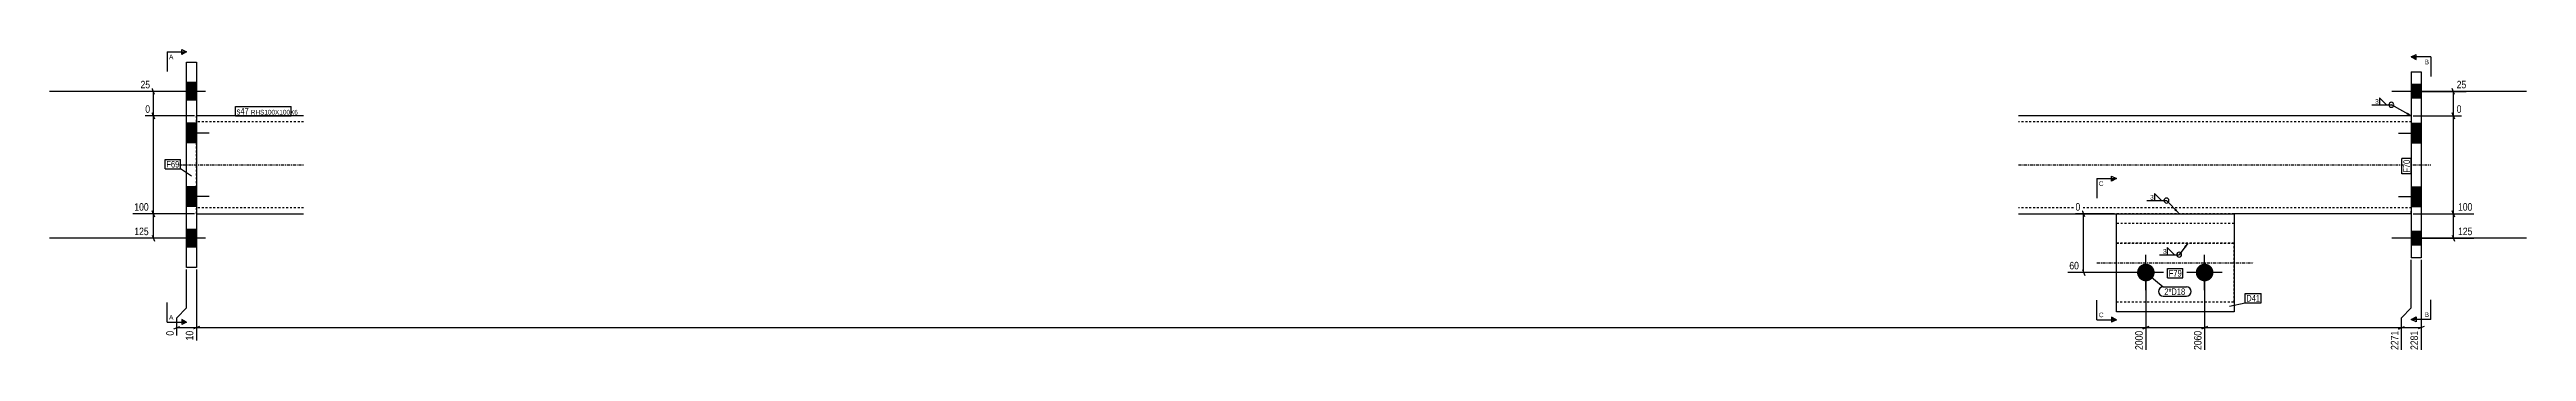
# Model space of a CAD drawing. Header units: millimetres. Extents: x -80 to 34338, y 3 to 810.
# Drawn here: x -80 to 2448, y 3 to 312 of the extents above; entities that cross this region are included whole.
import ezdxf

# ---------------------------------------------------------------- set-up
doc = ezdxf.new("R2010")
doc.units = ezdxf.units.MM
doc.linetypes.add('DXK_LINE_DOT2', pattern=[3.9198, 1.9599, -1.9599])
doc.linetypes.add('DXK_LINE_DOT3', pattern=[5.9187, 2.979, -0.9799, 0.9799, -0.9799])
for name, color, linetype in [('MÅLSÆTNING', 7, 'Continuous'), ('STÅL', 7, 'Continuous'), ('TEKST', 7, 'Continuous')]:
    doc.layers.add(name, color=color, linetype=linetype)
doc.styles.add('Arial', font='ARIAL.TTF', dxfattribs={"height": 0.2})
doc.styles.add('Arial Narrow', font='ARIALN.TTF', dxfattribs={"height": 0.2})

msp = doc.modelspace()

# ---------------------------------------------------------------- hatches: boundary and pattern name
at = {"layer": 'STÅL', "linetype": 'Continuous'}
for points in [[(59.7, 277.9), (59.7, 259.9), (69.7, 259.9), (69.7, 277.9)], [(2330.7, 275.9), (2330.7, 261.9), (2340.7, 261.9), (2340.7, 275.9)], [(2330.7, 275.9), (2330.7, 261.9), (2340.7, 261.9), (2340.7, 275.9)], [(59.7, 236.4), (59.7, 216.4), (69.7, 216.4), (69.7, 236.4)], [(2340.7, 216.4), (2340.7, 236.4), (2330.7, 236.4), (2330.7, 216.4)], [(59.7, 171.4), (59.7, 151.4), (69.7, 151.4), (69.7, 171.4)], [(2340.7, 151.4), (2340.7, 171.4), (2330.7, 171.4), (2330.7, 151.4)], [(59.7, 127.9), (59.7, 109.9), (69.7, 109.9), (69.7, 127.9)], [(2330.7, 125.9), (2330.7, 111.9), (2340.7, 111.9), (2340.7, 125.9)], [(2330.7, 125.9), (2330.7, 111.9), (2340.7, 111.9), (2340.7, 125.9)], [(2050.7, 83.9, -1), (2068.7, 83.9, -1)], [(2110.7, 83.9, -1), (2128.7, 83.9, -1)]]:
    msp.add_hatch(color=96, dxfattribs=at).paths.add_polyline_path(points)
at = {"layer": 'TEKST', "linetype": 'Continuous'}
for points in [[(2327, 247.5), (2330.7, 243.9), (2325.8, 245.3)], [(2090.4, 149.3), (2093, 144.9), (2088.6, 147.5)], [(2098.7, 110.7), (2102.7, 113.9), (2100.7, 109.2)]]:
    msp.add_hatch(color=3, dxfattribs=at).paths.add_polyline_path(points)

# ---------------------------------------------------------------- linework, layer by layer
at = {"layer": 'MÅLSÆTNING', "color": 7, "linetype": 'Continuous'}
for p, q in [((2332.7, 268.9), (2386.7, 268.9)), ((2374.8, 265.9), (2372.4, 271.9)), ((2373.6, 243.9), (2373.6, 268.9)), ((67.7, 243.9), (17.5, 243.9)), ((26.9, 240.9), (24.5, 246.9)), ((25.7, 143.9), (25.7, 243.9)), ((2332.7, 243.9), (2381.8, 243.9)), ((2332.7, 243.9), (2381.8, 243.9)), ((2372.4, 246.9), (2374.8, 240.9)), ((2374.8, 240.9), (2372.4, 246.9)), ((67.7, 143.9), (4.8, 143.9)), ((67.7, 143.9), (4.8, 143.9)), ((24.5, 146.9), (26.9, 140.9)), ((26.9, 140.9), (24.5, 146.9)), ((25.7, 118.9), (25.7, 143.9)), ((2027.7, 143.9), (1987.9, 143.9)), ((1997.4, 140.9), (1995, 146.9)), ((1996.2, 83.9), (1996.2, 143.9)), ((2332.7, 143.9), (2394.5, 143.9)), ((2374.8, 140.9), (2372.4, 146.9)), ((2373.6, 118.9), (2373.6, 143.9)), ((67.7, 118.9), (4.8, 118.9)), ((24.5, 121.9), (26.9, 115.9)), ((2332.7, 118.9), (2394.5, 118.9)), ((2372.4, 121.9), (2374.8, 115.9)), ((59.7, 47.7), (59.7, 86.9)), ((69.7, 86.9), (69.7, 14.6)), ((2057.7, 83.9), (1980.2, 83.9)), ((1995, 86.9), (1997.4, 80.9)), ((2059.7, 81.9), (2059.7, 4.8)), ((2059.7, 81.9), (2059.7, 4.8)), ((2119.7, 81.9), (2119.7, 4.8)), ((2119.7, 81.9), (2119.7, 4.8)), ((2330.7, 47.7), (2330.7, 96.9)), ((2330.7, 47.7), (2330.7, 96.9)), ((2340.7, 96.9), (2340.7, 4.8)), ((46.7, 26.5), (52.7, 28.9)), ((49.7, 37.7), (59.7, 47.7)), ((49.7, 19.4), (49.7, 37.7)), ((49.7, 27.7), (69.7, 27.7)), ((72.7, 28.9), (66.7, 26.5)), ((2062.7, 28.9), (2056.7, 26.5)), ((2056.7, 26.5), (2062.7, 28.9)), ((2059.7, 27.7), (2119.7, 27.7)), ((2122.7, 28.9), (2116.7, 26.5)), ((2116.7, 26.5), (2122.7, 28.9)), ((2119.7, 27.7), (2320.7, 27.7)), ((2317.7, 26.5), (2323.7, 28.9)), ((2320.7, 37.7), (2330.7, 47.7)), ((2320.7, 4.8), (2320.7, 37.7)), ((2343.7, 28.9), (2337.7, 26.5))]:
    msp.add_line(p, q, dxfattribs=at)
at = {"layer": 'STÅL', "color": 2, "linetype": 'Continuous'}
for p, q in [((59.7, 298.9), (69.7, 298.9)), ((59.7, 88.9), (59.7, 298.9)), ((69.7, 298.9), (69.7, 88.9)), ((2330.7, 288.9), (2340.7, 288.9)), ((2330.7, 288.9), (2330.7, 241.4)), ((2340.7, 288.9), (2340.7, 98.9)), ((179, 243.9), (69.7, 243.9)), ((2330.7, 243.9), (1929.7, 243.9)), ((2330.7, 241.4), (2330.7, 240.4)), ((2330.7, 240.4), (2330.7, 231.9)), ((2330.7, 231.9), (2330.7, 146.5)), ((69.7, 143.9), (179, 143.9)), ((1929.7, 143.9), (2029.7, 143.9)), ((2029.7, 43.9), (2029.7, 143.9)), ((2029.7, 143.9), (2149.7, 143.9)), ((2149.7, 143.9), (2149.7, 43.9)), ((2330.7, 143.9), (2149.7, 143.9)), ((2330.7, 146.5), (2330.7, 98.9)), ((69.7, 88.9), (59.7, 88.9)), ((2340.7, 98.9), (2330.7, 98.9)), ((2149.7, 43.9), (2029.7, 43.9))]:
    msp.add_line(p, q, dxfattribs=at)
at = {"layer": 'STÅL', "color": 96, "linetype": 'Continuous'}
for p, q in [((79, 268.9), (-80.3, 268.9)), ((69.7, 277.9), (59.7, 277.9)), ((69.7, 259.9), (59.7, 259.9)), ((2448.2, 268.9), (2310.7, 268.9)), ((2448.2, 268.9), (2310.7, 268.9)), ((2340.7, 275.9), (2330.7, 275.9)), ((2340.7, 275.9), (2330.7, 275.9)), ((2340.7, 261.9), (2330.7, 261.9)), ((2340.7, 261.9), (2330.7, 261.9)), ((69.7, 236.4), (59.7, 236.4)), ((2330.7, 236.4), (2340.7, 236.4)), ((82.7, 226.4), (59.7, 226.4)), ((69.7, 216.4), (59.7, 216.4)), ((2317.7, 226.4), (2340.7, 226.4)), ((2330.7, 216.4), (2340.7, 216.4)), ((69.7, 171.4), (59.7, 171.4)), ((82.7, 161.4), (59.7, 161.4)), ((2317.7, 161.4), (2340.7, 161.4)), ((2330.7, 171.4), (2340.7, 171.4)), ((69.7, 151.4), (59.7, 151.4)), ((69.7, 127.9), (59.7, 127.9)), ((2330.7, 151.4), (2340.7, 151.4)), ((79, 118.9), (-80.3, 118.9)), ((69.7, 109.9), (59.7, 109.9)), ((2059.7, 65.9), (2059.7, 101.9)), ((2119.7, 65.9), (2119.7, 101.9)), ((2448.2, 118.9), (2310.7, 118.9)), ((2448.2, 118.9), (2310.7, 118.9)), ((2340.7, 125.9), (2330.7, 125.9)), ((2340.7, 125.9), (2330.7, 125.9)), ((2340.7, 111.9), (2330.7, 111.9)), ((2340.7, 111.9), (2330.7, 111.9)), ((2077.7, 83.9), (2041.7, 83.9)), ((2137.7, 83.9), (2101.7, 83.9))]:
    msp.add_line(p, q, dxfattribs=at)
at = {"layer": 'STÅL', "color": 7, "linetype": 'DXK_LINE_DOT2'}
for p, q in [((69.7, 143.9), (69.7, 243.9)), ((179, 237.9), (69.7, 237.9)), ((2330.7, 237.9), (1929.7, 237.9)), ((2330.7, 243.9), (2330.7, 241.4)), ((2330.7, 241.4), (2330.7, 236.5)), ((2330.7, 236.5), (2330.7, 231.9)), ((2330.7, 231.9), (2330.7, 150.4)), ((179, 149.9), (69.7, 149.9)), ((2330.7, 149.9), (1929.7, 149.9)), ((2149.7, 143.9), (2029.7, 143.9)), ((2149.7, 133.9), (2029.7, 133.9)), ((2330.7, 149.9), (2330.7, 150.4)), ((2330.7, 149.9), (2330.7, 147.5)), ((2330.7, 147.5), (2330.7, 146.5)), ((2330.7, 144.9), (2330.7, 146.5)), ((2330.7, 143.9), (2330.7, 144.9)), ((2149.7, 113.9), (2029.7, 113.9)), ((2029.7, 113.9), (2029.7, 113.9)), ((2029.7, 113.9), (2149.7, 113.9)), ((2029.7, 53.9), (2029.7, 113.9)), ((2149.7, 113.9), (2149.7, 113.9)), ((2149.7, 53.9), (2149.7, 113.9)), ((2029.7, 53.9), (2149.7, 53.9)), ((2029.7, 53.9), (2149.7, 53.9))]:
    msp.add_line(p, q, dxfattribs=at)
at = {"layer": 'STÅL', "color": 7, "linetype": 'DXK_LINE_DOT3'}
for p, q in [((49.7, 193.9), (179, 193.9)), ((1929.7, 193.9), (2350.7, 193.9)), ((2009.7, 93.9), (2169.7, 93.9))]:
    msp.add_line(p, q, dxfattribs=at)
at = {"layer": 'TEKST', "color": 3, "linetype": 'Continuous'}
for p, q in [((2330.7, 243.9), (2310.3, 255.3)), ((2093, 144.9), (2080.7, 157.4)), ((2102.7, 113.9), (2093.7, 102.1))]:
    msp.add_line(p, q, dxfattribs=at)
for centre in [(2310.3, 255.3), (2080.7, 157.4), (2093.7, 102.1)]:
    msp.add_arc(centre, 2.5, 270, 90, dxfattribs=at)

# ---------------------------------------------------------------- wipeouts: each hides what was drawn before it
at = {"color": 0, "linetype": 'Continuous'}
for points in [[(46.2, 301.8), (46.2, 306.8), (41.7, 306.8), (41.7, 301.8)], [(2016.6, 172.3), (2016.6, 177.3), (2011.7, 177.3), (2011.7, 172.3)]]:
    msp.add_wipeout(points, dxfattribs=at).dxf.layer = 'TEKST'

# ---------------------------------------------------------------- next in the draw order: hatches: boundary and pattern name
at = {"layer": 'TEKST', "linetype": 'Continuous'}
for points in [[(54.7, 306.8), (54.7, 309.3), (59.7, 309.3)], [(2024.7, 177.3), (2024.7, 179.8), (2029.7, 179.8)]]:
    msp.add_hatch(color=30, dxfattribs=at).paths.add_polyline_path(points)

# ---------------------------------------------------------------- next in the draw order: linework, layer by layer
at = {"layer": 'TEKST', "color": 7, "linetype": 'Continuous'}
for p, q in [((39.7, 309.3), (39.7, 289.3)), ((39.7, 309.3), (59.7, 309.3)), ((2009.7, 179.8), (2009.7, 159.8)), ((2009.7, 179.8), (2029.7, 179.8))]:
    msp.add_line(p, q, dxfattribs=at)
at = {"layer": 'TEKST', "color": 30, "linetype": 'Continuous'}
for p, q in [((54.7, 306.8), (54.7, 311.8)), ((54.7, 311.8), (59.7, 309.3)), ((59.7, 309.3), (54.7, 306.8)), ((2024.7, 177.3), (2024.7, 182.3)), ((2024.7, 182.3), (2029.7, 179.8)), ((2029.7, 179.8), (2024.7, 177.3))]:
    msp.add_line(p, q, dxfattribs=at)

# ---------------------------------------------------------------- next in the draw order: texts
at = {"layer": 'TEKST', "color": 3, "linetype": 'Continuous', "style": 'Arial'}
for s, p in [('A', (41.7, 301.8)), ('C', (2011.7, 172.3))]:
    msp.add_text(s, height=4.78, dxfattribs=at).set_placement(p)

# ---------------------------------------------------------------- next in the draw order: wipeouts: each hides what was drawn before it
at = {"color": 0, "linetype": 'Continuous'}
for points, layer in [([(2388.3, 270.5), (2388.3, 281.7), (2375.4, 281.7), (2375.4, 270.5)], 'MÅLSÆTNING'), ([(23.9, 245.5), (23.9, 256.7), (15.9, 256.7), (15.9, 245.5)], 'MÅLSÆTNING'), ([(22.5, 145.5), (22.5, 156.7), (4.7, 156.7), (4.7, 145.5)], 'MÅLSÆTNING'), ([(1994.4, 145.5), (1994.4, 156.7), (1986.3, 156.7), (1986.3, 145.5)], 'MÅLSÆTNING'), ([(2394.7, 145.5), (2394.7, 156.7), (2376.8, 156.7), (2376.8, 145.5)], 'MÅLSÆTNING'), ([(22.5, 120.5), (22.5, 131.7), (4.7, 131.7), (4.7, 120.5)], 'MÅLSÆTNING'), ([(2394.7, 120.5), (2394.7, 131.7), (2376.8, 131.7), (2376.8, 120.5)], 'MÅLSÆTNING'), ([(1993, 85.5), (1993, 96.7), (1980, 96.7), (1980, 85.5)], 'MÅLSÆTNING'), ([(68.1, 25.9), (56.9, 25.9), (56.9, 12.9), (68.1, 12.9)], 'MÅLSÆTNING'), ([(2118.1, 25.9), (2106.9, 25.9), (2106.9, 3.2), (2118.1, 3.2)], 'MÅLSÆTNING'), ([(2319.1, 25.9), (2307.9, 25.9), (2307.9, 3.2), (2319.1, 3.2)], 'MÅLSÆTNING'), ([(2348.7, 296.6), (2348.7, 301.6), (2344.3, 301.6), (2344.3, 296.6)], 'TEKST')]:
    msp.add_wipeout(points, dxfattribs=at).dxf.layer = layer
at = {"color": 0}
for points in [[(2297.2, 255.9), (2297.2, 261.7), (2293.4, 261.7), (2293.4, 255.9)], [(123.1, 245.3), (123.1, 252.3), (110.7, 252.3), (110.7, 245.3)], [(52.2, 191.2), (52.2, 198.2), (39, 198.2), (39, 191.2)], [(2329.3, 199.1), (2322.3, 199.1), (2322.3, 185.9), (2329.3, 185.9)], [(2067.6, 158), (2067.6, 163.8), (2063.7, 163.8), (2063.7, 158)], [(2080.6, 102.7), (2080.6, 108.5), (2076.8, 108.5), (2076.8, 102.7)], [(2100, 61), (2100, 68), (2078.6, 68), (2078.6, 61)], [(2176.3, 54.2), (2176.3, 61.2), (2162.2, 61.2), (2162.2, 54.2)]]:
    msp.add_wipeout(points, dxfattribs=at).dxf.layer = 'TEKST'

# ---------------------------------------------------------------- next in the draw order: hatches: boundary and pattern name
at = {"layer": 'TEKST', "linetype": 'Continuous'}
msp.add_hatch(color=30, dxfattribs=at).paths.add_polyline_path([(2335.7, 304.1), (2335.7, 301.6), (2330.7, 304.1)])

# ---------------------------------------------------------------- next in the draw order: linework, layer by layer
at = {"layer": 'MÅLSÆTNING', "color": 7, "linetype": 'Continuous'}
for p, q in [((67.7, 268.9), (12.6, 268.9)), ((26.9, 265.9), (24.5, 271.9)), ((25.7, 243.9), (25.7, 268.9)), ((67.7, 243.9), (17.5, 243.9)), ((24.5, 246.9), (26.9, 240.9)), ((2373.6, 143.9), (2373.6, 243.9)), ((2332.7, 143.9), (2394.5, 143.9)), ((2372.4, 146.9), (2374.8, 140.9)), ((69.7, 86.9), (69.7, 14.6)), ((72.7, 28.9), (66.7, 26.5)), ((69.7, 27.7), (2059.7, 27.7)), ((2317.7, 26.5), (2323.7, 28.9)), ((2320.7, 37.7), (2330.7, 47.7)), ((2320.7, 4.8), (2320.7, 37.7)), ((2320.7, 27.7), (2340.7, 27.7))]:
    msp.add_line(p, q, dxfattribs=at)
at = {"layer": 'TEKST', "color": 30, "linetype": 'Continuous'}
for p, q in [((2330.7, 304.1), (2335.7, 306.6)), ((2330.7, 304.1), (2335.7, 301.6)), ((2335.7, 301.6), (2335.7, 306.6))]:
    msp.add_line(p, q, dxfattribs=at)
at = {"layer": 'TEKST', "color": 7, "linetype": 'Continuous'}
for q in [(2330.7, 304.1), (2350.7, 284.1)]:
    msp.add_line((2350.7, 304.1), q, dxfattribs=at)
at = {"layer": 'TEKST', "color": 3, "linetype": 'Continuous'}
for p, q in [((2290.3, 255.3), (2310.3, 255.3)), ((2305.4, 255.3), (2298.3, 262.4)), ((2298.3, 262.4), (2298.3, 255.3)), ((2298.3, 255.3), (2305.4, 255.3)), ((2060.6, 157.4), (2080.7, 157.4)), ((2075.7, 157.4), (2068.6, 164.6)), ((2068.6, 164.6), (2068.6, 157.4)), ((2068.6, 157.4), (2075.7, 157.4)), ((2073.7, 102.1), (2093.7, 102.1)), ((2088.8, 102.1), (2081.6, 109.3)), ((2081.6, 109.3), (2081.6, 102.1)), ((2081.6, 102.1), (2088.8, 102.1))]:
    msp.add_line(p, q, dxfattribs=at)
for centre in [(2310.3, 255.3), (2080.7, 157.4), (2093.7, 102.1)]:
    msp.add_arc(centre, 2.5, 90, 270, dxfattribs=at)

# ---------------------------------------------------------------- next in the draw order: texts
at = {"layer": 'MÅLSÆTNING', "color": 3, "linetype": 'Continuous', "style": 'Arial Narrow'}
for s, p in [('25', (2377, 272.1)), ('0', (17.5, 247.1)), ('100', (6.3, 147.1)), ('0', (1987.9, 147.1)), ('100', (2378.4, 147.1)), ('125', (6.3, 122.1)), ('125', (2378.4, 122.1)), ('60', (1981.6, 87.1))]:
    msp.add_text(s, height=7.64, dxfattribs=at).set_placement(p)
for s, p in [('2060', (2116.5, 4.8)), ('2271', (2317.5, 4.8))]:
    msp.add_text(s, height=7.64, rotation=90.0002, dxfattribs=at).set_placement(p)
at = {"layer": 'TEKST', "color": 3, "linetype": 'Continuous', "style": 'Arial'}
msp.add_text('B', height=4.78, dxfattribs=at).set_placement((2344.3, 296.6))
at = {"layer": 'TEKST', "color": 3, "style": 'Arial Narrow'}
for p in [(2293.8, 256.3), (2064.1, 158.4), (2077.2, 103.1)]:
    msp.add_text('3', height=4.77, dxfattribs=at).set_placement(p)

# ---------------------------------------------------------------- next in the draw order: wipeouts: each hides what was drawn before it
at = {"color": 0, "linetype": 'Continuous'}
msp.add_wipeout([(48.1, 25.9), (36.9, 25.9), (36.9, 17.8), (48.1, 17.8)], dxfattribs=at).dxf.layer = 'MÅLSÆTNING'
at = {"color": 0}
for points in [[(123.1, 245.3), (123.1, 252.3), (110.7, 252.3), (110.7, 245.3)], [(52.2, 191.2), (52.2, 198.2), (39, 198.2), (39, 191.2)], [(2329.3, 199.1), (2322.3, 199.1), (2322.3, 185.9), (2329.3, 185.9)], [(2100, 61), (2100, 68), (2078.6, 68), (2078.6, 61)], [(2176.3, 54.2), (2176.3, 61.2), (2162.2, 61.2), (2162.2, 54.2)]]:
    msp.add_wipeout(points, dxfattribs=at).dxf.layer = 'TEKST'

# ---------------------------------------------------------------- next in the draw order: linework, layer by layer
at = {"layer": 'TEKST', "color": 7, "linetype": 'Continuous'}
for p, q in [((109.5, 244.1), (109.5, 253.5)), ((37.8, 199.4), (53.4, 199.4)), ((37.8, 190), (37.8, 199.4)), ((37.8, 190), (53.4, 190)), ((53.4, 190), (53.4, 199.4)), ((64.6, 182.3), (53.4, 190)), ((2321.1, 184.7), (2321.1, 200.3)), ((2330.5, 200.3), (2321.1, 200.3)), ((2330.5, 184.7), (2321.1, 184.7)), ((2330.5, 184.7), (2330.5, 200.3)), ((2059.7, 83.9), (2077.4, 69.2)), ((2077.4, 69.2), (2101.2, 69.2)), ((2077.4, 59.8), (2101.2, 59.8)), ((2145.1, 49.6), (2161, 53)), ((2161, 62.4), (2177.5, 62.4)), ((2161, 53), (2161, 62.4)), ((2161, 53), (2177.5, 53)), ((2177.5, 53), (2177.5, 62.4))]:
    msp.add_line(p, q, dxfattribs=at)
for centre, start, end in [((2077.4, 64.5), 90, 270), ((2101.2, 64.5), 270, 90)]:
    msp.add_arc(centre, 4.7, start, end, dxfattribs=at)

# ---------------------------------------------------------------- next in the draw order: texts
at = {"layer": 'MÅLSÆTNING', "color": 3, "linetype": 'Continuous', "style": 'Arial Narrow'}
for s, p in [('0', (46.5, 19.4)), ('10', (66.5, 14.6))]:
    msp.add_text(s, height=7.64, rotation=90.0002, dxfattribs=at).set_placement(p)
at = {"layer": 'TEKST', "color": 3, "style": 'Arial Narrow'}
for s, p in [('F69', (39, 191.2)), ('2*D18', (2078.6, 61)), ('D41', (2162.2, 54.2))]:
    msp.add_text(s, height=6.68, dxfattribs=at).set_placement(p)
msp.add_text('F70', height=6.68, rotation=90.0002, dxfattribs=at).set_placement((2329.3, 185.9))

# ---------------------------------------------------------------- next in the draw order: wipeouts: each hides what was drawn before it
at = {"color": 0, "linetype": 'Continuous'}
for points, layer in [([(23.9, 270.5), (23.9, 281.7), (11, 281.7), (11, 270.5)], 'MÅLSÆTNING'), ([(2383.4, 245.5), (2383.4, 256.7), (2375.4, 256.7), (2375.4, 245.5)], 'MÅLSÆTNING'), ([(2058.1, 25.9), (2046.9, 25.9), (2046.9, 3.2), (2058.1, 3.2)], 'MÅLSÆTNING'), ([(2339.1, 25.9), (2327.9, 25.9), (2327.9, 3.2), (2339.1, 3.2)], 'MÅLSÆTNING'), ([(2016.6, 38.2), (2016.6, 43.2), (2011.7, 43.2), (2011.7, 38.2)], 'TEKST')]:
    msp.add_wipeout(points, dxfattribs=at).dxf.layer = layer
at = {"color": 0}
msp.add_wipeout([(165.3, 245.3), (165.3, 250.3), (125.2, 250.3), (125.2, 245.3)], dxfattribs=at).dxf.layer = 'TEKST'

# ---------------------------------------------------------------- next in the draw order: hatches: boundary and pattern name
at = {"layer": 'TEKST', "linetype": 'Continuous'}
msp.add_hatch(color=30, dxfattribs=at).paths.add_polyline_path([(2024.7, 35.7), (2024.7, 38.2), (2029.7, 35.7)])

# ---------------------------------------------------------------- next in the draw order: linework, layer by layer
at = {"layer": 'TEKST', "color": 7, "linetype": 'Continuous'}
for q in [(2009.7, 55.7), (2029.7, 35.7)]:
    msp.add_line((2009.7, 35.7), q, dxfattribs=at)
at = {"layer": 'TEKST', "color": 30, "linetype": 'Continuous'}
for p, q in [((2029.7, 35.7), (2024.7, 38.2)), ((2024.7, 38.2), (2024.7, 33.2)), ((2029.7, 35.7), (2024.7, 33.2))]:
    msp.add_line(p, q, dxfattribs=at)

# ---------------------------------------------------------------- next in the draw order: texts
at = {"layer": 'MÅLSÆTNING', "color": 3, "linetype": 'Continuous', "style": 'Arial Narrow'}
for s, p in [('25', (12.6, 272.1)), ('0', (2377, 247.1))]:
    msp.add_text(s, height=7.64, dxfattribs=at).set_placement(p)
for s, p in [('2000', (2056.5, 4.8)), ('2281', (2337.5, 4.8))]:
    msp.add_text(s, height=7.64, rotation=90.0002, dxfattribs=at).set_placement(p)
at = {"layer": 'TEKST', "color": 3, "linetype": 'Continuous', "style": 'Arial'}
msp.add_text('C', height=4.78, dxfattribs=at).set_placement((2011.7, 38.2))

# ---------------------------------------------------------------- next in the draw order: wipeouts: each hides what was drawn before it
at = {"color": 0}
for points in [[(165.3, 245.3), (165.3, 250.3), (125.2, 250.3), (125.2, 245.3)], [(2096.4, 79.8), (2096.4, 86.8), (2083.1, 86.8), (2083.1, 79.8)]]:
    msp.add_wipeout(points, dxfattribs=at).dxf.layer = 'TEKST'
at = {"color": 0, "linetype": 'Continuous'}
for points in [[(46.2, 35.8), (46.2, 40.8), (41.7, 40.8), (41.7, 35.8)], [(2348.7, 38.5), (2348.7, 43.5), (2344.3, 43.5), (2344.3, 38.5)]]:
    msp.add_wipeout(points, dxfattribs=at).dxf.layer = 'TEKST'

# ---------------------------------------------------------------- next in the draw order: hatches: boundary and pattern name
at = {"layer": 'TEKST', "linetype": 'Continuous'}
for points in [[(54.7, 33.3), (54.7, 35.8), (59.7, 33.3)], [(2335.7, 38.5), (2335.7, 36), (2330.7, 36)]]:
    msp.add_hatch(color=30, dxfattribs=at).paths.add_polyline_path(points)

# ---------------------------------------------------------------- next in the draw order: linework, layer by layer
at = {"layer": 'TEKST', "color": 7, "linetype": 'Continuous'}
for p, q in [((109.5, 253.5), (166.5, 253.5)), ((166.5, 244.1), (166.5, 253.5)), ((109.5, 244.1), (166.5, 244.1)), ((39.7, 33.3), (39.7, 53.3)), ((2350.7, 36), (2350.7, 56)), ((39.7, 33.3), (59.7, 33.3)), ((2350.7, 36), (2330.7, 36))]:
    msp.add_line(p, q, dxfattribs=at)
at = {"layer": 'TEKST', "color": 30, "linetype": 'Continuous'}
for p, q in [((59.7, 33.3), (54.7, 35.8)), ((54.7, 35.8), (54.7, 30.8)), ((59.7, 33.3), (54.7, 30.8)), ((2330.7, 36), (2335.7, 38.5)), ((2335.7, 33.5), (2330.7, 36)), ((2335.7, 38.5), (2335.7, 33.5))]:
    msp.add_line(p, q, dxfattribs=at)

# ---------------------------------------------------------------- next in the draw order: texts
at = {"layer": 'TEKST', "color": 3, "style": 'Arial Narrow'}
for s, height, p in [('s47', 6.68, (110.7, 245.3)), ('RHS100X100X6', 4.772, (125.2, 245.3))]:
    msp.add_text(s, height=height, dxfattribs=at).set_placement(p)
at = {"layer": 'TEKST', "color": 3, "linetype": 'Continuous', "style": 'Arial'}
for s, p in [('A', (41.7, 35.8)), ('B', (2344.3, 38.5))]:
    msp.add_text(s, height=4.78, dxfattribs=at).set_placement(p)

# ---------------------------------------------------------------- next in the draw order: wipeouts: each hides what was drawn before it
at = {"color": 0}
msp.add_wipeout([(2096.4, 79.8), (2096.4, 86.8), (2083.1, 86.8), (2083.1, 79.8)], dxfattribs=at).dxf.layer = 'TEKST'

# ---------------------------------------------------------------- next in the draw order: linework, layer by layer
at = {"layer": 'TEKST', "color": 7, "linetype": 'Continuous'}
for p, q in [((2081.9, 88), (2097.6, 88)), ((2081.9, 78.6), (2081.9, 88)), ((2081.9, 78.6), (2097.6, 78.6)), ((2097.6, 78.6), (2097.6, 88))]:
    msp.add_line(p, q, dxfattribs=at)

# ---------------------------------------------------------------- next in the draw order: texts
at = {"layer": 'TEKST', "color": 3, "style": 'Arial Narrow'}
msp.add_text('F79', height=6.68, dxfattribs=at).set_placement((2083.1, 79.8))

doc.saveas('drawing.dxf')
